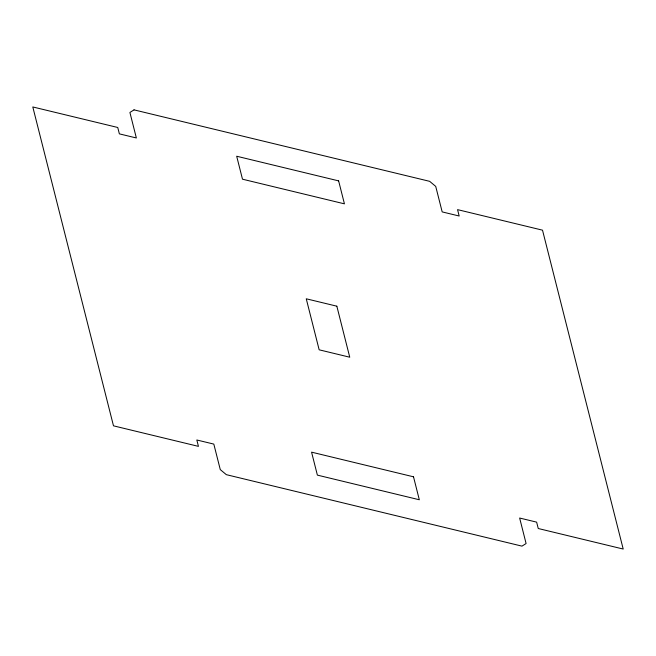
<?xml version="1.0" encoding="UTF-8"?>
<svg xmlns="http://www.w3.org/2000/svg" width="656" height="656" viewBox="0 0 656 656"><rect width="100%" height="100%" fill="white"/><g stroke="black" fill="none" stroke-linecap="round" stroke-linejoin="round"><path stroke-width="0.98" d="M134.029 109.864L129.904 112.463L136.358 137.973L119.367 133.865L117.752 127.485L32.8 106.953L113.488 425.834L198.44 446.367L196.825 439.987L213.815 444.096L220.277 469.606L226.336 474.665L521.971 546.136L526.096 543.537L519.642 518.027L536.633 522.135L538.248 528.515L623.2 549.047L542.512 230.166L457.56 209.633L459.175 216.013L442.185 211.904L435.723 186.394L429.664 181.335L134.029 109.864M338.627 180.884L236.685 156.235L242.49 179.195L344.433 203.844L338.627 180.884M336.84 306.188L306.254 298.792L319.16 349.812L349.746 357.208L336.84 306.188M413.51 476.805L311.567 452.156L317.373 475.116L419.315 499.765L413.51 476.805"/></g></svg>
